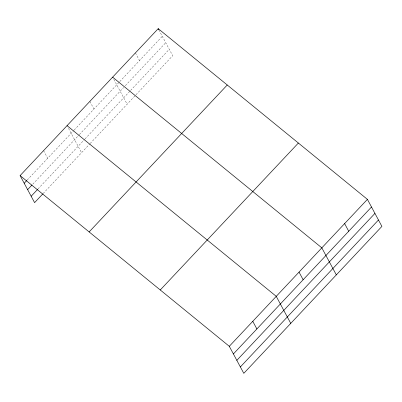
<?xml version="1.0" encoding="UTF-8"?>
<svg xmlns="http://www.w3.org/2000/svg" width="402" height="402" viewBox="0 0 402 402"><rect width="100%" height="100%" fill="white"/><g stroke="black" fill="none" stroke-linecap="round" stroke-linejoin="round"><path stroke-width="0.3" stroke-dasharray="2.01 1.51" d="M27.185 180.071L73.737 130.544M74.164 130.087L119.314 82.053M119.741 81.596L162.307 36.311M32.753 184.196L78.887 135.112M79.315 134.655L123.6 87.535M125.323 85.706L165.74 42.707M37.994 188.97L84.571 139.419M84.998 138.961L130.147 90.927M130.575 90.47L169.272 49.3M43.13 193.553L89.721 143.986M90.148 143.529L172.704 55.697L158.795 29.758M135.419 52.908L139.519 60.556M113.801 79.34L127.127 104.188M89.847 101.399L93.942 109.042M68.521 128.374L81.551 152.675M43.577 150.624L47.677 158.267"/><path stroke-width="0.6" d="M20.1 175.604L158.207 28.663L367.408 199.362L381.9 226.396L243.793 373.337L229.296 346.303L20.1 175.604L34.592 202.638L42.702 194.005M24.2 183.252L26.758 180.523M27.627 189.649L31.899 185.106M31.165 196.236L37.567 189.427M89.133 231.934L227.246 84.998M160.262 289.973L298.369 143.032M229.296 346.303L367.408 199.362M233.396 353.946L371.503 207.01M236.828 360.348L374.935 213.407M240.361 366.936L378.468 220M112.63 77.154L321.831 247.853L336.323 274.888M67.059 125.645L276.254 296.344L290.746 323.374M344.62 223.607L348.715 231.256M299.043 272.099L303.143 279.742M158.207 28.663L158.795 29.758M252.778 321.324L256.873 328.967"/></g></svg>
